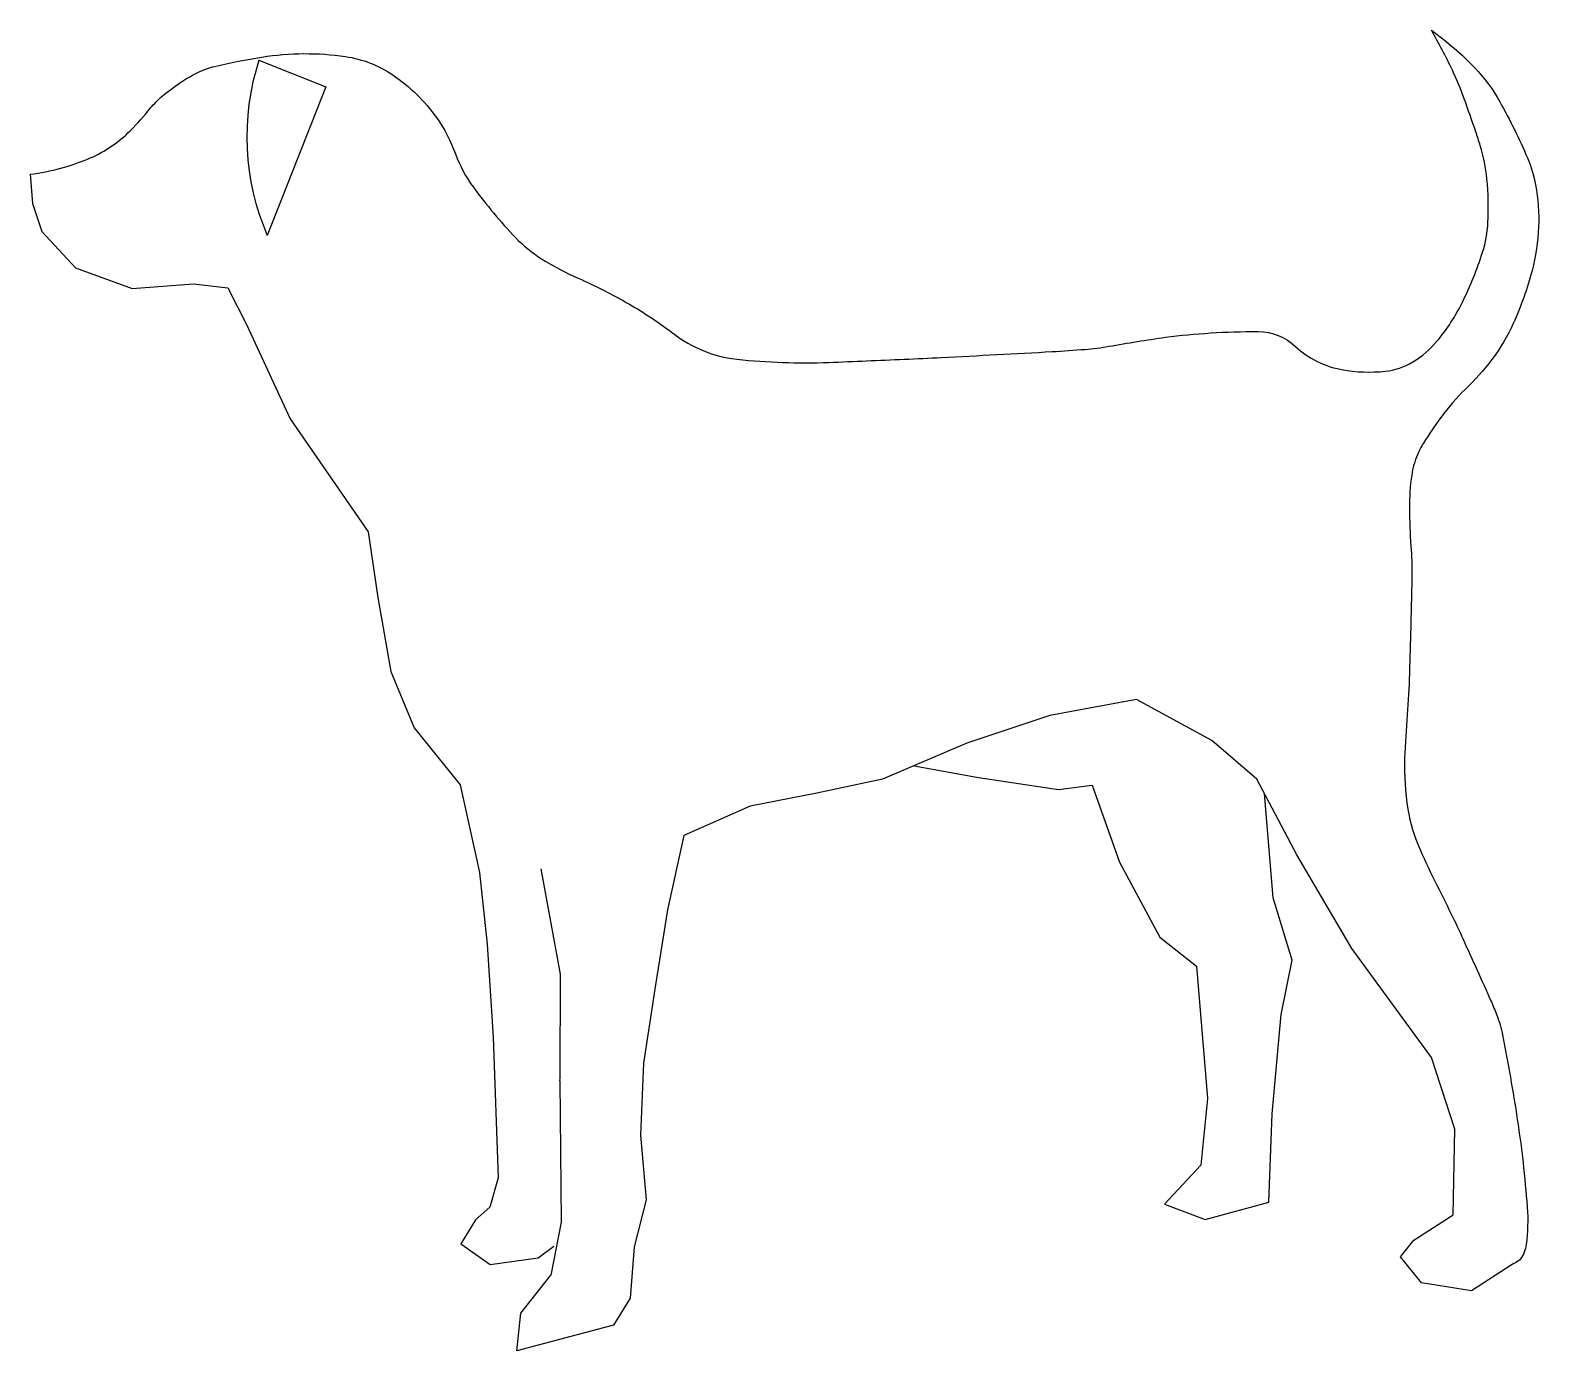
# Model space of a CAD drawing. Extents: x 42.44 to 43.44, y 55.03 to 55.91.
import ezdxf

# ---------------------------------------------------------------- set-up
doc = ezdxf.new("R2010")
doc.units = 0
doc.header["$MEASUREMENT"] = 0
doc.layers.add('FIGURE', color=7, linetype='CONTINUOUS')

msp = doc.modelspace()

# ---------------------------------------------------------------- linework, layer by layer
at = {"layer": 'FIGURE'}
for p, q in [((42.5885, 55.8881), (42.6331, 55.8703)), ((42.6331, 55.8703), (42.5941, 55.7714))]:
    msp.add_line(p, q, dxfattribs=at)
for points in [[(42.4361, 55.8122, 0.072389), (42.4762, 55.823, 0.094248), (42.5027, 55.8411, 0.026697), (42.5164, 55.8563, -0.050092), (42.5241, 55.8641, -0.026181), (42.5377, 55.8742, -0.036475), (42.5483, 55.8802, -0.052534), (42.559, 55.884, -0.018399), (42.5906, 55.8902, -0.038022), (42.6186, 55.8925, -0.038578), (42.6462, 55.8906, -0.110872), (42.6778, 55.8783, -0.092331), (42.7069, 55.8499, -0.065321), (42.7196, 55.8257, 0.070817), (42.7315, 55.8035, 0.031778), (42.7595, 55.7701, 0.061828), (42.7769, 55.7559, 0.036857), (42.8013, 55.7429, -0.02649), (42.8355, 55.7256, -0.0331), (42.8636, 55.7069, 0.05345), (42.8815, 55.696, 0.083703), (42.9072, 55.6889, 0.036212), (42.9684, 55.6868, 0.000942), (43.0187, 55.6889, 0.001911), (43.0435, 55.6901, 0.001504), (43.1173, 55.694, 0.005031), (43.1393, 55.6955, 0.025202), (43.1551, 55.6975, -0.010523), (43.1928, 55.7035, -0.018347), (43.2227, 55.7064, -0.017318), (43.2546, 55.7073, -0.188162), (43.2795, 55.6974, 0.144247), (43.3104, 55.682, 0.071783), (43.3392, 55.6809, 0.107916), (43.3576, 55.6871, 0.084783), (43.3739, 55.7011, 0.059208), (43.3907, 55.7269, 0.036401), (43.4042, 55.7603, 0.066254), (43.4077, 55.7798, 0.036887), (43.407, 55.8091, 0.048001), (43.4026, 55.8312, 0.008895), (43.3996, 55.8405, 0.003748), (43.3919, 55.8624, 0.025599), (43.384, 55.8816, 0.017782), (43.3701, 55.9081)], [(43.3701, 55.9081, -0.046178), (43.399, 55.883, -0.063435), (43.4156, 55.8605, -0.025077), (43.4341, 55.823, -0.055957), (43.4395, 55.805, -0.056815), (43.4415, 55.7771, -0.054095), (43.4371, 55.748, -0.041338), (43.4246, 55.7127, -0.05587), (43.4104, 55.6888, -0.038923), (43.3926, 55.6688, 0.04254), (43.3766, 55.6504, 0.017613), (43.3647, 55.633, 0.042703), (43.3607, 55.6253, 0.060629), (43.3569, 55.6117, 0.038979), (43.3554, 55.5898, 0.01748), (43.3564, 55.5644, -0.022568), (43.357, 55.5447, -0.002951), (43.3565, 55.5195, -0.001848), (43.3554, 55.4793, -0.010845), (43.3539, 55.452, 0.010199), (43.3522, 55.423, 0.0504), (43.3544, 55.3891, 0.061979), (43.3623, 55.3626, 0.01414), (43.3741, 55.3377, -0.009915), (43.3912, 55.3024, -0.00273), (43.4097, 55.2614, -0.011714), (43.4137, 55.2518, -0.044658), (43.4175, 55.2387, -0.01064), (43.4273, 55.1824, -0.009617), (43.4311, 55.1538, -0.009238), (43.4339, 55.124, -0.052267), (43.4332, 55.0991, -0.125332), (43.4293, 55.0893, -0.091471), (43.4281, 55.0881, -0.030717), (43.4239, 55.0858)]]:
    msp.add_lwpolyline(points, format="xyb", dxfattribs=at)
for points in [[(42.4361, 55.8122), (42.4376, 55.7927), (42.444, 55.774), (42.4664, 55.7498), (42.504, 55.7361), (42.545, 55.7392), (42.5679, 55.7365)], [(42.5679, 55.7365), (42.5806, 55.7116), (42.6094, 55.6492), (42.6613, 55.5738), (42.6678, 55.5301), (42.6765, 55.4808), (42.692, 55.4433), (42.7228, 55.4053), (42.7356, 55.347), (42.7408, 55.2991), (42.7446, 55.2373), (42.748, 55.1435), (42.7425, 55.124), (42.7329, 55.1156), (42.7232, 55.0996)], [(43.4239, 55.0858), (43.3967, 55.0682), (43.3634, 55.0736), (43.3494, 55.0909), (43.3583, 55.102), (43.3846, 55.1189), (43.3857, 55.1759), (43.3701, 55.2237), (43.3169, 55.2963), (43.2803, 55.3587), (43.2536, 55.4092), (43.2236, 55.4348), (43.1734, 55.4622), (43.1158, 55.4515), (43.0603, 55.4331), (43.0042, 55.4091), (42.9605, 55.3998), (42.916, 55.3912), (42.8717, 55.3715), (42.8609, 55.3221), (42.8528, 55.272), (42.8448, 55.2198), (42.843, 55.1719), (42.8467, 55.1288), (42.8386, 55.0975), (42.836, 55.0634), (42.825, 55.0453), (42.7605, 55.0282), (42.7631, 55.0533), (42.7832, 55.0786)], [(43.0253, 55.4181), (43.0681, 55.4102), (43.1216, 55.4022), (43.1439, 55.4051), (43.1622, 55.3538), (43.189, 55.3039), (43.2134, 55.2846), (43.2209, 55.1964), (43.2163, 55.1519), (43.1921, 55.126), (43.2193, 55.1158), (43.2616, 55.1272), (43.264, 55.1862), (43.2699, 55.2523), (43.2773, 55.2885), (43.2645, 55.3301), (43.2587, 55.3996)], [(42.7891, 55.2081), (42.7893, 55.2098), (42.7896, 55.2793), (42.7766, 55.3494)], [(42.7891, 55.2081), (42.79, 55.114), (42.7832, 55.0786)], [(42.7232, 55.0996), (42.7428, 55.0858), (42.7747, 55.0902), (42.7851, 55.0979)]]:
    msp.add_lwpolyline(points, dxfattribs=at)
msp.add_arc((42.7449, 55.8371), 0.1644, 161.9241, 203.5405, dxfattribs=at)

doc.saveas('drawing.dxf')
